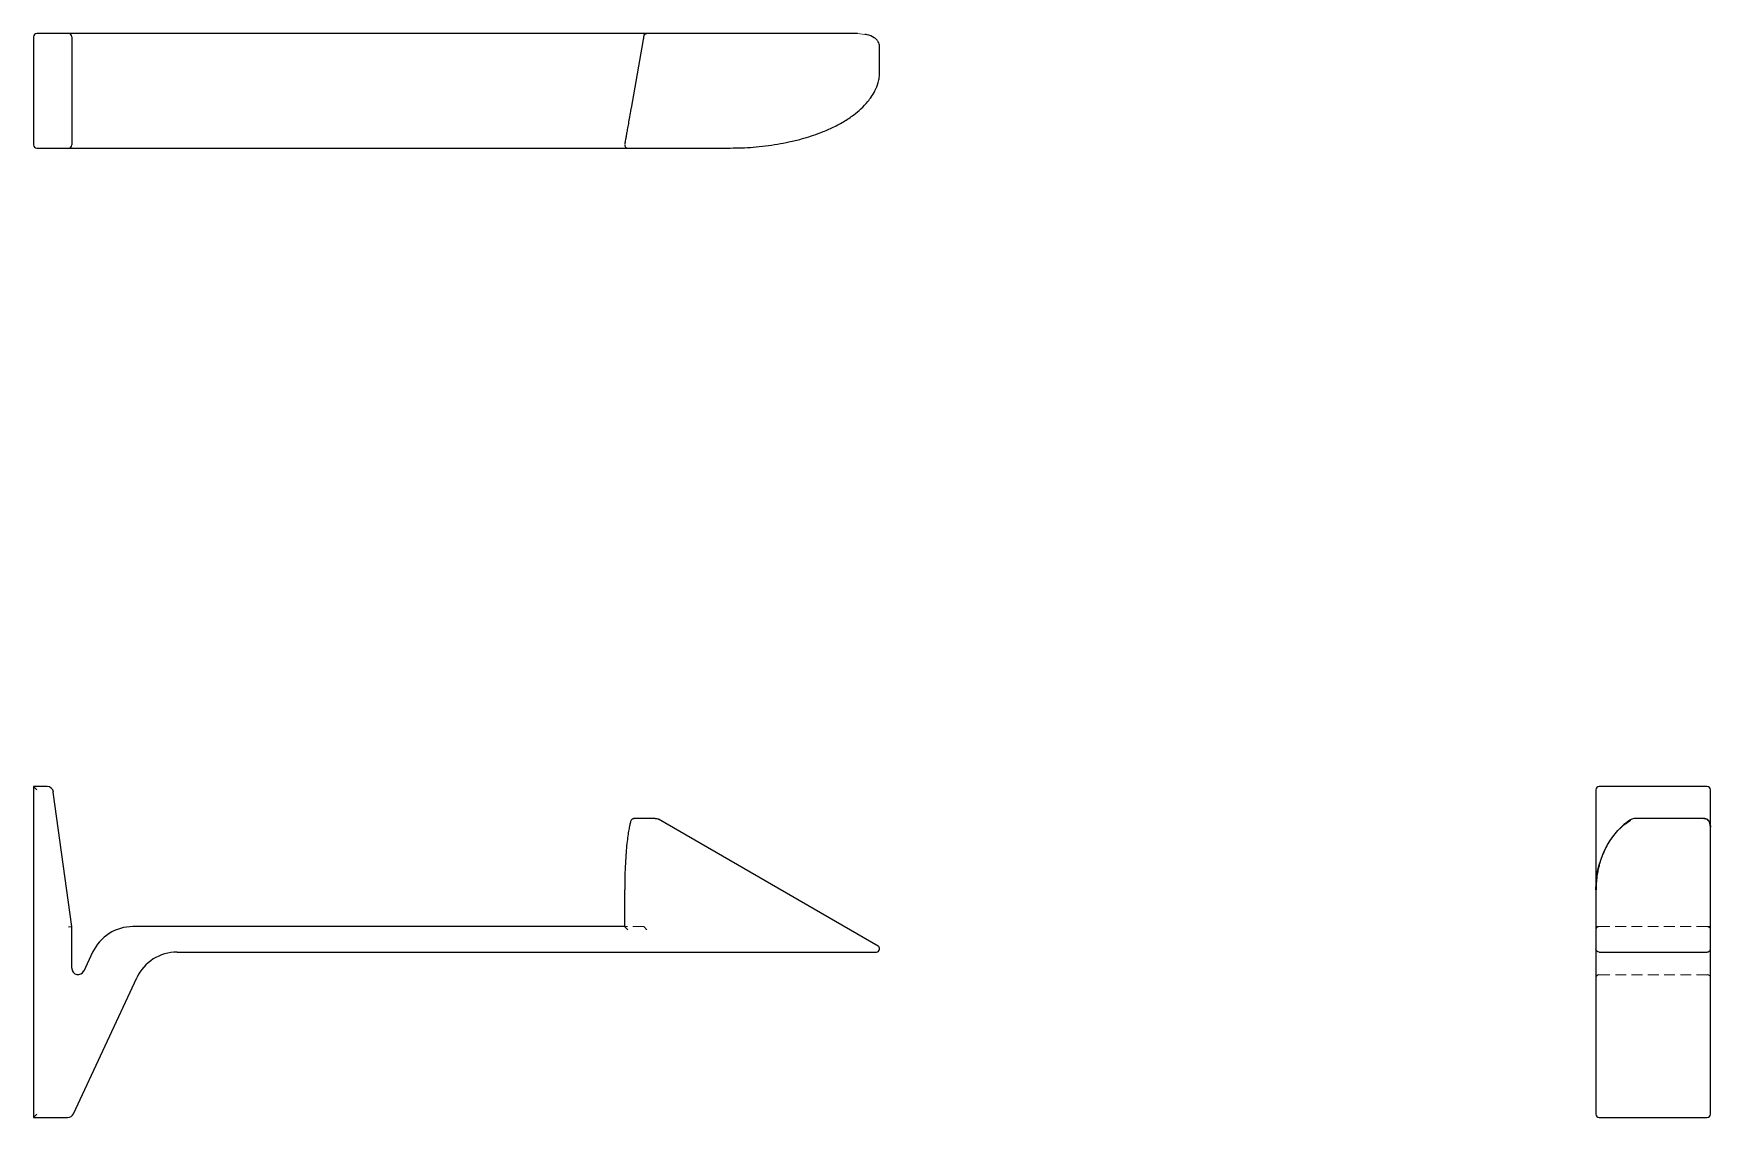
# Model space of a CAD drawing. Header units: millimetres. Extents: x 33 to 230, y 38 to 165.
import ezdxf

# ---------------------------------------------------------------- set-up
doc = ezdxf.new("R2010")
doc.units = ezdxf.units.MM
doc.linetypes.add('HIDDEN', pattern=[1.905, 1.27, -0.635])

msp = doc.modelspace()

# ---------------------------------------------------------------- linework, layer by layer
at = {"color": 7, "linetype": 'Continuous', "lineweight": 25}
for p, q in [((32.99, 164.34), (32.99, 151.66)), ((34.58, 164.72), (33.36, 164.72)), ((34.94, 164.72), (34.58, 164.72)), ((37.09, 164.72), (34.94, 164.72)), ((39.23, 164.72), (37.09, 164.72)), ((37.47, 164.34), (37.47, 151.66)), ((40.25, 164.72), (39.23, 164.72)), ((44.65, 164.72), (40.25, 164.72)), ((104.94, 164.72), (44.65, 164.72)), ((104.5, 164), (103.09, 155.98)), ((129.64, 164.72), (104.94, 164.72)), ((132.25, 160.24), (132.25, 163.22)), ((33.36, 151.28), (34.58, 151.28)), ((34.58, 151.28), (34.94, 151.28)), ((34.94, 151.28), (37.09, 151.28)), ((37.09, 151.28), (39.23, 151.28)), ((39.23, 151.28), (40.25, 151.28)), ((40.25, 151.28), (44.65, 151.28)), ((44.65, 151.28), (102.71, 151.28)), ((102.71, 151.28), (114.71, 151.28)), ((114.71, 151.29), (114.71, 151.28)), ((33.36, 76.03), (32.99, 76.4)), ((34.58, 76.4), (32.99, 76.4)), ((32.99, 76.4), (32.99, 37.6)), ((37.47, 59.99), (35.31, 75.76)), ((216.28, 76.03), (216.28, 75.71)), ((216.28, 75.71), (216.28, 64.3)), ((229.34, 76.4), (216.66, 76.4)), ((229.72, 75.71), (229.72, 76.03)), ((229.72, 71.63), (229.72, 75.71)), ((103.38, 72.66), (103.46, 72.67)), ((132.06, 57.7), (106.3, 72.57)), ((220.92, 72.66), (220.91, 72.67)), ((228.22, 72.67), (225.24, 72.67)), ((228.94, 72.67), (228.22, 72.67)), ((228.95, 72.66), (228.94, 72.67)), ((229.71, 71.63), (229.65, 72.12)), ((229.71, 71.63), (229.72, 71.63)), ((229.72, 57.37), (229.72, 71.63)), ((102.33, 64.3), (102.33, 59.99)), ((216.28, 64.3), (216.28, 57.37)), ((37.09, 59.96), (37.47, 59.99)), ((37.47, 55.09), (37.47, 59.99)), ((102.33, 59.99), (44.65, 59.99)), ((102.33, 59.99), (102.71, 59.61)), ((216.28, 57.37), (216.28, 54.14)), ((229.72, 54.14), (229.72, 57.37)), ((39.91, 56.97), (38.89, 54.77)), ((49.84, 57), (114.71, 57)), ((114.71, 57), (131.87, 57)), ((216.66, 57), (225.24, 57)), ((225.24, 57), (228.22, 57)), ((37.67, 38.03), (45.11, 53.98)), ((216.28, 54.14), (216.28, 38.19)), ((229.72, 38.19), (229.72, 54.14)), ((33.36, 37.97), (32.99, 37.6)), ((32.99, 37.6), (36.99, 37.6)), ((216.28, 38.19), (216.28, 37.97)), ((216.66, 37.6), (229.34, 37.6)), ((229.72, 37.97), (229.72, 38.19))]:
    msp.add_line(p, q, dxfattribs=at)
at = {"color": 7, "linetype": 'HIDDEN', "lineweight": 18}
for p, q in [((130.53, 164.6), (129.64, 164.71)), ((114.71, 151.3), (114.71, 151.29)), ((229.71, 71.63), (229.71, 71.63)), ((102.34, 59.99), (102.33, 59.99)), ((104.56, 59.99), (102.34, 59.99)), ((104.94, 59.61), (104.58, 59.98)), ((216.72, 59.99), (216.66, 59.99)), ((229.34, 59.99), (216.72, 59.99)), ((216.66, 54.34), (229.34, 54.34))]:
    msp.add_line(p, q, dxfattribs=at)
at = {"color": 7, "linetype": 'Continuous', "lineweight": 25}
for centre, radius, start, end in [((33.36, 164.34), 0.373, 90, 180), ((37.09, 164.34), 0.373, 0, 90), ((33.36, 151.66), 0.373, 180, 270), ((37.09, 151.66), 0.373, 270, 0), ((34.58, 75.66), 0.746, 7.7652, 90), ((216.66, 76.03), 0.373, 90, 180), ((229.34, 76.03), 0.373, 0, 90), ((44.65, 54.76), 5.22, 90, 155), ((38.21, 55.09), 0.746, 180, 335), ((49.84, 51.78), 5.22, 90, 155), ((36.99, 38.34), 0.746, 270, 335), ((216.66, 37.97), 0.373, 180, 270), ((229.34, 37.97), 0.373, 270, 0)]:
    msp.add_arc(centre, radius, start, end, dxfattribs=at)
at = {"color": 7, "linetype": 'HIDDEN', "lineweight": 18}
for centre, start, end in [((216.66, 59.61), 90, 180), ((229.34, 59.61), 80, 90), ((229.34, 59.61), 0, 80), ((216.66, 53.97), 90, 180), ((229.34, 53.97), 0, 90)]:
    msp.add_arc(centre, 0.373, start, end, dxfattribs=at)
for centre, major_axis, ratio, start_param, end_param in [((104.56, 59.61), (0, 0.373), 0.176327, 6.108652, 6.283185), ((216.66, 59.96), (0.373, 0), 0.067868, 1.570796, 3.141593), ((229.34, 59.96), (0.373, 0), 0.067868, 0, 1.570796)]:
    msp.add_ellipse(centre, major_axis=major_axis, ratio=ratio, start_param=start_param, end_param=end_param, dxfattribs=at)
at = {"color": 7, "linetype": 'Continuous', "lineweight": 25}
for points in [[(104.57, 164.36), (104.56, 164.34), (104.55, 164.24), (104.52, 164.08), (104.5, 164)], [(103.09, 155.98), (103.07, 155.84), (103.04, 155.71), (103.02, 155.6)], [(105.92, 72.67), (106.05, 72.67), (106.18, 72.64), (106.3, 72.57)], [(228.94, 72.67), (229.1, 72.67), (229.42, 72.56), (229.61, 72.28), (229.65, 72.12)], [(229.65, 72.12), (229.69, 71.96), (229.72, 71.79), (229.72, 71.63)]]:
    msp.add_open_spline(points, degree=3, dxfattribs=at)
for points, knots in [([(104.58, 164.41), (104.59, 164.49), (104.64, 164.57), (104.77, 164.68), (104.86, 164.72), (104.94, 164.72)], [0, 0, 0, 0, 0.5, 0.5, 1, 1, 1, 1]), ([(132.25, 163.22), (132.24, 163.31), (132.22, 163.49), (132.09, 163.76), (131.89, 164.02), (131.46, 164.34), (130.99, 164.56), (130.61, 164.59), (130.53, 164.6)], [0, 0, 0, 0, 0.109521, 0.230825, 0.366309, 0.518353, 0.895932, 1, 1, 1, 1]), ([(114.71, 151.29), (115.16, 151.3), (116.06, 151.3), (117.44, 151.39), (118.85, 151.53), (120.25, 151.73), (121.66, 152), (122.99, 152.32), (124.21, 152.69), (125.4, 153.11), (126.67, 153.65), (127.99, 154.34), (129.13, 155.09), (130.1, 155.89), (130.77, 156.6), (131.31, 157.31), (131.74, 158.04), (132.05, 158.82), (132.22, 159.59), (132.24, 160.01), (132.25, 160.24)], [0, 0, 0, 0, 0.062556, 0.127308, 0.193919, 0.26193, 0.325379, 0.395969, 0.453034, 0.50474, 0.573446, 0.645944, 0.714153, 0.764992, 0.821158, 0.851288, 0.890208, 0.939864, 0.968562, 1, 1, 1, 1]), ([(103.02, 155.6), (102.97, 155.31), (102.87, 154.72), (102.73, 153.96), (102.61, 153.29), (102.52, 152.73), (102.44, 152.28), (102.38, 151.97), (102.35, 151.81), (102.35, 151.79), (102.35, 151.79)], [0, 0, 0, 0, 0.135452, 0.272895, 0.412822, 0.555446, 0.700946, 0.849173, 0.999961, 1, 1, 1, 1]), ([(102.34, 151.72), (102.33, 151.66), (102.34, 151.53), (102.46, 151.34), (102.61, 151.28), (102.71, 151.28)], [0, 0, 0, 0, 0.285714, 0.571429, 1, 1, 1, 1]), ([(103.04, 72.32), (103, 72.18), (102.93, 71.88), (102.81, 71.31), (102.7, 70.59), (102.59, 69.7), (102.49, 68.62), (102.41, 67.35), (102.35, 65.89), (102.34, 64.85), (102.34, 64.3)], [0, 0, 0, 0, 0.0792166, 0.1702794, 0.2737103, 0.3901444, 0.5203502, 0.6651069, 0.8249276, 1, 1, 1, 1]), ([(103.38, 72.66), (103.35, 72.65), (103.27, 72.63), (103.17, 72.56), (103.09, 72.46), (103.06, 72.37), (103.04, 72.32)], [0, 0, 0, 0, 0.227323, 0.470612, 0.729028, 1, 1, 1, 1]), ([(105.92, 72.67), (105.92, 72.67), (105.92, 72.67), (105.9, 72.67), (105.86, 72.67), (105.75, 72.67), (105.57, 72.67), (105.31, 72.67), (104.96, 72.67), (104.57, 72.67), (104.14, 72.67), (103.78, 72.67), (103.56, 72.67), (103.46, 72.67)], [0, 0, 0, 0, 0.031564, 0.079029, 0.142696, 0.223284, 0.344552, 0.45852, 0.565933, 0.715409, 0.828942, 0.924539, 1, 1, 1, 1]), ([(216.28, 64.3), (216.28, 66.23), (217.14, 69.52), (219.27, 71.78), (220.33, 72.47)], [0.2414251, 0.2414251, 0.2414251, 0.2414251, 0.8073302, 1.2317591, 1.2317591, 1.2317591, 1.2317591]), ([(220.33, 72.51), (220.07, 72.32), (219.57, 71.97), (218.92, 71.35), (218.37, 70.72), (217.88, 70.03), (217.46, 69.3), (217.12, 68.56), (216.86, 67.89), (216.68, 67.29), (216.54, 66.69), (216.41, 66.03), (216.31, 65.22), (216.3, 64.63), (216.29, 64.3)], [0, 0, 0, 0, 0.100727, 0.195075, 0.28297, 0.36426, 0.462037, 0.547288, 0.61952, 0.688404, 0.744358, 0.813499, 0.89861, 1, 1, 1, 1]), ([(220.92, 72.66), (220.82, 72.66), (220.61, 72.66), (220.43, 72.56), (220.33, 72.51)], [0, 0, 0, 0, 0.479044, 1, 1, 1, 1]), ([(225.24, 72.67), (225.18, 72.67), (225.05, 72.67), (224.8, 72.67), (224.48, 72.67), (224.03, 72.67), (223.52, 72.67), (222.99, 72.67), (222.46, 72.67), (221.96, 72.67), (221.51, 72.67), (221.18, 72.67), (220.99, 72.67), (220.91, 72.67)], [0, 0, 0, 0, 0.031564, 0.079029, 0.142696, 0.223284, 0.344552, 0.45852, 0.565933, 0.715409, 0.828942, 0.924539, 1, 1, 1, 1]), ([(229.65, 72.12), (229.62, 72.19), (229.57, 72.34), (229.4, 72.52), (229.19, 72.64), (229.03, 72.66), (228.95, 72.66)], [0, 0, 0, 0, 0.249221, 0.498806, 0.748988, 1, 1, 1, 1]), ([(102.33, 64.3), (102.33, 64.3), (102.33, 64.3), (102.34, 64.3), (102.34, 64.3)], [0, 0, 0, 0, 0.369029, 1, 1, 1, 1]), ([(131.87, 57), (131.97, 57), (132.15, 57.07), (132.27, 57.32), (132.22, 57.56), (132.12, 57.66), (132.06, 57.7)], [0, 0, 0, 0, 0.285714, 0.571429, 0.785714, 1, 1, 1, 1]), ([(216.66, 57), (216.56, 57), (216.46, 57.04), (216.32, 57.18), (216.28, 57.28), (216.28, 57.37)], [0, 0, 0, 0, 0.5, 0.5, 1, 1, 1, 1]), ([(229.34, 57), (229.4, 57), (229.51, 57.03), (229.63, 57.12), (229.7, 57.25), (229.72, 57.33), (229.72, 57.37)], [0, 0, 0, 0, 0.285714, 0.571429, 0.785714, 1, 1, 1, 1]), ([(228.22, 57), (228.24, 57), (228.28, 57), (228.35, 57), (228.45, 57), (228.55, 57), (228.7, 57), (228.86, 57), (229.04, 57), (229.17, 57), (229.25, 57), (229.3, 57), (229.32, 57), (229.34, 57), (229.34, 57), (229.34, 57)], [0, 0, 0, 0, 0.01558, 0.042812, 0.08259, 0.128513, 0.173533, 0.278107, 0.398455, 0.561655, 0.681674, 0.749569, 0.83853, 0.934986, 1, 1, 1, 1])]:
    msp.add_open_spline(points, degree=3, knots=knots, dxfattribs=at)

doc.saveas('drawing.dxf')
